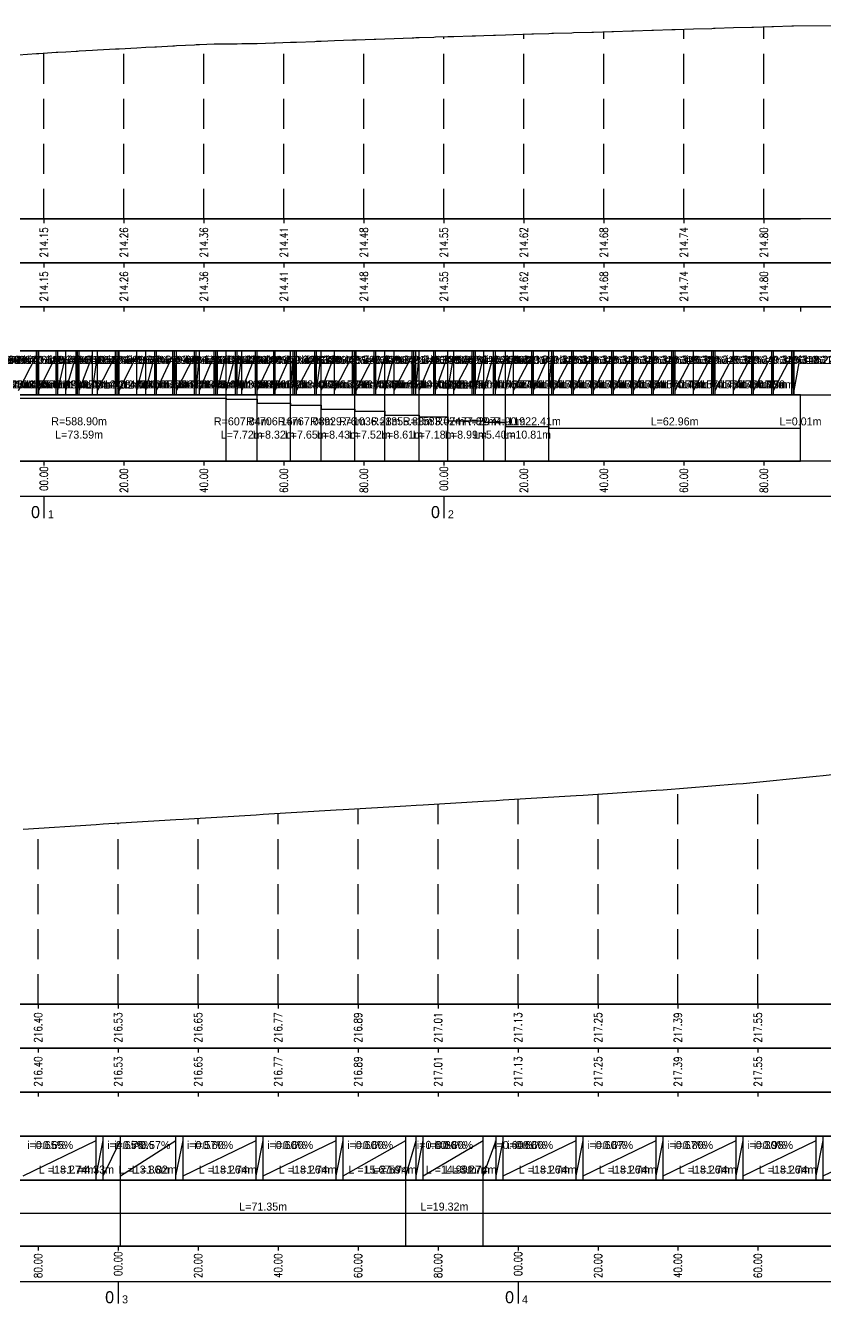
# Model space of a CAD drawing. Header units: metres. Extents: x 7399493 to 7407015, y 5696902 to 5712236.
# Drawn here: x 7405961.8 to 7406161.8, y 5700336.9 to 5700656.3 of the extents above; entities that cross this region are included whole.
import ezdxf

# ---------------------------------------------------------------- set-up
doc = ezdxf.new("R2010")
doc.units = ezdxf.units.M
doc.linetypes.add('DASHED', pattern=[0.75, 0.5, -0.25])
for name, color, linetype in [('pomoc', 140, 'Continuous'), ('PR_0', 7, 'Continuous'), ('PR_istniejacy_teren', 7, 'Continuous')]:
    doc.layers.add(name, color=color, linetype=linetype)
doc.styles.add('simplex 0.80', font='simplex.shx', dxfattribs={"width": 0.8})

# ---------------------------------------------------------------- blocks, each defined once
blk = doc.blocks.new('*U207')
at = {"layer": 'pomoc', "color": 1, "linetype": 'Continuous', "lineweight": -3, "char_height": 2, "attachment_point": 6, "rotation": 90, "style": 'simplex 0.80'}
for s, insert in [('214.15', (7404419.22, 5701531.1)), ('214.26', (7404439.22, 5701531.1)), ('214.36', (7404459.22, 5701531.1)), ('214.41', (7404479.22, 5701531.1)), ('214.48', (7404499.22, 5701531.1)), ('214.55', (7404519.22, 5701531.1)), ('214.62', (7404539.22, 5701531.1)), ('214.68', (7404559.22, 5701531.1)), ('214.74', (7404579.22, 5701531.1)), ('214.80', (7404599.22, 5701531.1))]:
    blk.add_mtext(s, dxfattribs=dict(at, insert=insert))
blk = doc.blocks.new('*U206')
at = {"layer": 'pomoc', "color": 1, "linetype": 'Continuous', "lineweight": -3, "char_height": 2, "attachment_point": 6, "rotation": 90, "style": 'simplex 0.80'}
for s, insert in [('214.15', (7404419.22, 5701520.1)), ('214.26', (7404439.22, 5701520.1)), ('214.36', (7404459.22, 5701520.1)), ('214.41', (7404479.22, 5701520.1)), ('214.48', (7404499.22, 5701520.1)), ('214.55', (7404519.22, 5701520.1)), ('214.62', (7404539.22, 5701520.1)), ('214.68', (7404559.22, 5701520.1)), ('214.74', (7404579.22, 5701520.1)), ('214.80', (7404599.22, 5701520.1))]:
    blk.add_mtext(s, dxfattribs=dict(at, insert=insert))
blk = doc.blocks.new('*U203')
at = {"layer": 'PR_0', "color": 1, "linetype": 'Continuous', "lineweight": -3, "char_height": 2}
for s, insert, attachment_point in [('i=0.69%', (7404405.71, 5701496.94), 7), ('i=0.70%', (7404405.73, 5701496.94), 7), ('i=0.70%', (7404405.96, 5701496.94), 7), ('i=0.69%', (7404405.97, 5701496.94), 7), ('i=0.73%', (7404405.97, 5701496.94), 7), ('i=0.73%', (7404406.38, 5701496.94), 7), ('i=0.64%', (7404407.34, 5701496.94), 7), ('i=0.70%', (7404410.65, 5701496.94), 7), ('i=0.61%', (7404414.03, 5701496.94), 7), ('i=0.61%', (7404415.16, 5701496.94), 7), ('i=0.68%', (7404415.58, 5701496.94), 7), ('i=0.68%', (7404420.09, 5701496.94), 7), ('i=0.75%', (7404420.52, 5701496.94), 7), ('i=0.66%', (7404420.72, 5701496.94), 7), ('i=0.65%', (7404425.04, 5701496.94), 7), ('i=0.61%', (7404425.46, 5701496.94), 7), ('i=0.51%', (7404427.41, 5701496.94), 7), ('i=0.51%', (7404429.98, 5701496.94), 7), ('i=0.58%', (7404430.39, 5701496.94), 7), ('i=0.58%', (7404430.81, 5701496.94), 7), ('i=0.49%', (7404434.1, 5701496.94), 7), ('i=0.56%', (7404435.33, 5701496.94), 7), ('i=0.55%', (7404439.84, 5701496.94), 7), ('i=0.62%', (7404440.26, 5701496.94), 7), ('i=0.62%', (7404440.7, 5701496.94), 7), ('i=0.53%', (7404440.79, 5701496.94), 7), ('i=0.58%', (7404445.2, 5701496.94), 7), ('i=0.49%', (7404447.48, 5701496.94), 7), ('i=0.49%', (7404449.72, 5701496.94), 7), ('i=0.56%', (7404450.14, 5701496.94), 7), ('i=0.47%', (7404454.17, 5701496.94), 7), ('i=0.47%', (7404454.64, 5701496.94), 7), ('i=0.53%', (7404455.07, 5701496.94), 7), ('i=0.53%', (7404459.59, 5701496.94), 7), ('i=0.42%', (7404460.01, 5701496.94), 7), ('i=0.33%', (7404460.86, 5701496.94), 7), ('i=0.32%', (7404464.53, 5701496.94), 7), ('i=0.13%', (7404464.95, 5701496.94), 7), ('i=0.13%', (7404465.36, 5701496.94), 7), ('i=0.06%', (7404467.55, 5701496.94), 7), ('i=0.09%', (7404469.88, 5701496.94), 7), ('i=0.09%', (7404470.31, 5701496.94), 7), ('i=0.04%', (7404471.41, 5701496.94), 7), ('i=0.40%', (7404474.82, 5701496.94), 7), ('i=0.40%', (7404475.26, 5701496.94), 7), ('i=0.35%', (7404475.27, 5701496.94), 7), ('i=0.30%', (7404479.43, 5701496.94), 7), ('i=0.43%', (7404479.77, 5701496.94), 7), ('i=0.37%', (7404483.59, 5701496.94), 7), ('i=0.37%', (7404484.29, 5701496.94), 7), ('i=0.38%', (7404484.71, 5701496.94), 7), ('i=0.38%', (7404485.14, 5701496.94), 7), ('i=0.43%', (7404489.67, 5701496.94), 7), ('i=0.43%', (7404490.09, 5701496.94), 7), ('i=0.35%', (7404491.24, 5701496.94), 7), ('i=0.39%', (7404494.62, 5701496.94), 7), ('i=0.39%', (7404499.15, 5701496.94), 7), ('i=0.43%', (7404499.58, 5701496.94), 7), ('i=0.37%', (7404499.68, 5701496.94), 7), ('i=0.37%', (7404500.01, 5701496.94), 7), ('i=0.37%', (7404504.55, 5701496.94), 7), ('i=0.37%', (7404504.97, 5701496.94), 7), ('i=0.31%', (7404507.19, 5701496.94), 7), ('i=0.34%', (7404509.51, 5701496.94), 7), ('i=0.34%', (7404514.06, 5701496.94), 7), ('i=0.37%', (7404514.48, 5701496.94), 7), ('i=0.37%', (7404514.91, 5701496.94), 7), ('i=0.33%', (7404515.8, 5701496.94), 7), ('i=0.35%', (7404519.46, 5701496.94), 7), ('i=0.35%', (7404519.89, 5701496.94), 7), ('i=0.31%', (7404522.98, 5701496.94), 7), ('i=0.31%', (7404524.44, 5701496.94), 7), ('i=0.31%', (7404529, 5701496.94), 7), ('i=0.33%', (7404529.42, 5701496.94), 7), ('i=0.33%', (7404529.85, 5701496.94), 7), ('i=0.30%', (7404531.97, 5701496.94), 7), ('i=0.32%', (7404534.41, 5701496.94), 7), ('i=0.32%', (7404534.84, 5701496.94), 7), ('i=0.31%', (7404537.36, 5701496.94), 7), ('i=0.31%', (7404539.4, 5701496.94), 7), ('i=0.31%', (7404543.96, 5701496.94), 7), ('i=0.31%', (7404544.4, 5701496.94), 7), ('i=0.31%', (7404548.17, 5701496.94), 7), ('i=0.31%', (7404548.96, 5701496.94), 7), ('i=0.31%', (7404549.39, 5701496.94), 7), ('i=0.31%', (7404553.96, 5701496.94), 7), ('i=0.31%', (7404554.39, 5701496.94), 7), ('i=0.31%', (7404558.96, 5701496.94), 7), ('i=0.31%', (7404559.39, 5701496.94), 7), ('i=0.31%', (7404563.96, 5701496.94), 7), ('i=0.31%', (7404564.39, 5701496.94), 7), ('i=0.31%', (7404568.96, 5701496.94), 7), ('i=0.31%', (7404569.39, 5701496.94), 7), ('i=0.31%', (7404573.96, 5701496.94), 7), ('i=0.31%', (7404574.39, 5701496.94), 7), ('i=0.31%', (7404578.96, 5701496.94), 7), ('i=0.31%', (7404579.39, 5701496.94), 7), ('i=0.31%', (7404579.83, 5701496.94), 7), ('i=0.31%', (7404584.39, 5701496.94), 7), ('i=0.31%', (7404588.96, 5701496.94), 7), ('i=0.31%', (7404589.39, 5701496.94), 7), ('i=0.31%', (7404589.83, 5701496.94), 7), ('i=0.31%', (7404594.39, 5701496.94), 7), ('i=0.31%', (7404598.96, 5701496.94), 7), ('i=0.31%', (7404599.39, 5701496.94), 7), ('i=0.31%', (7404603.96, 5701496.94), 7), ('i=0.31%', (7404604.39, 5701496.94), 7), ('i=0.31%', (7404608.96, 5701496.94), 7), ('i=8.22%', (7404609.39, 5701496.94), 7), ('i=8.22%', (7404609.55, 5701496.94), 7), ('L =4.51m', (7404415.72, 5701490.81), 9), ('L =0.43m', (7404416.14, 5701490.81), 9), ('L =0.20m', (7404416.34, 5701490.81), 9), ('L =4.32m', (7404420.66, 5701490.81), 9), ('L =0.42m', (7404421.08, 5701490.81), 9), ('L =1.95m', (7404423.03, 5701490.81), 9), ('L =2.57m', (7404425.6, 5701490.81), 9), ('L =0.41m', (7404426.02, 5701490.81), 9), ('L =0.41m', (7404426.43, 5701490.81), 9), ('L =3.29m', (7404429.72, 5701490.81), 9), ('L =1.23m', (7404430.95, 5701490.81), 9), ('L =4.51m', (7404435.46, 5701490.81), 9), ('L =0.42m', (7404435.89, 5701490.81), 9), ('L =0.43m', (7404436.32, 5701490.81), 9), ('L =0.09m', (7404436.41, 5701490.81), 9), ('L =4.41m', (7404440.83, 5701490.81), 9), ('L =2.28m', (7404443.1, 5701490.81), 9), ('L =2.24m', (7404445.35, 5701490.81), 9), ('L =0.42m', (7404445.76, 5701490.81), 9), ('L =4.03m', (7404449.79, 5701490.81), 9), ('L =0.47m', (7404450.27, 5701490.81), 9), ('L =0.43m', (7404450.7, 5701490.81), 9), ('L =4.51m', (7404455.21, 5701490.81), 9), ('L =0.42m', (7404455.63, 5701490.81), 9), ('L =0.85m', (7404456.49, 5701490.81), 9), ('L =3.67m', (7404460.16, 5701490.81), 9), ('L =0.41m', (7404460.57, 5701490.81), 9), ('L =0.42m', (7404460.99, 5701490.81), 9), ('L =2.19m', (7404463.18, 5701490.81), 9), ('L =2.33m', (7404465.51, 5701490.81), 9), ('L =0.43m', (7404465.94, 5701490.81), 9), ('L =1.10m', (7404467.03, 5701490.81), 9), ('L =3.41m', (7404470.45, 5701490.81), 9), ('L =0.43m', (7404470.88, 5701490.81), 9), ('L =0.01m', (7404470.89, 5701490.81), 9), ('L =4.16m', (7404475.05, 5701490.81), 9), ('L =0.34m', (7404475.39, 5701490.81), 9), ('L =3.83m', (7404479.22, 5701490.81), 9), ('L =0.69m', (7404479.91, 5701490.81), 9), ('L =0.43m', (7404480.34, 5701490.81), 9), ('L =0.42m', (7404480.76, 5701490.81), 9), ('L =4.53m', (7404485.29, 5701490.81), 9), ('L =0.42m', (7404485.72, 5701490.81), 9), ('L =1.15m', (7404486.87, 5701490.81), 9), ('L =3.38m', (7404490.25, 5701490.81), 9), ('L =4.53m', (7404494.78, 5701490.81), 9), ('L =0.43m', (7404495.21, 5701490.81), 9), ('L =0.09m', (7404495.3, 5701490.81), 9), ('L =0.34m', (7404495.64, 5701490.81), 9), ('L =4.53m', (7404500.17, 5701490.81), 9), ('L =0.42m', (7404500.59, 5701490.81), 9), ('L =2.23m', (7404502.82, 5701490.81), 9), ('L =2.32m', (7404505.14, 5701490.81), 9), ('L =4.55m', (7404509.68, 5701490.81), 9), ('L =0.42m', (7404510.11, 5701490.81), 9), ('L =0.43m', (7404510.54, 5701490.81), 9), ('L =0.89m', (7404511.43, 5701490.81), 9), ('L =3.66m', (7404515.08, 5701490.81), 9), ('L =0.43m', (7404515.51, 5701490.81), 9), ('L =3.09m', (7404518.6, 5701490.81), 9), ('L =1.46m', (7404520.06, 5701490.81), 9), ('L =4.56m', (7404524.62, 5701490.81), 9), ('L =0.43m', (7404525.05, 5701490.81), 9), ('L =0.43m', (7404525.48, 5701490.81), 9), ('L =2.12m', (7404527.59, 5701490.81), 9), ('L =2.44m', (7404530.03, 5701490.81), 9), ('L =0.43m', (7404530.47, 5701490.81), 9), ('L =2.52m', (7404532.99, 5701490.81), 9), ('L =2.04m', (7404535.03, 5701490.81), 9), ('L =4.56m', (7404539.59, 5701490.81), 9), ('L =0.43m', (7404540.02, 5701490.81), 9), ('L =3.78m', (7404543.8, 5701490.81), 9), ('L =0.79m', (7404544.59, 5701490.81), 9), ('L =0.43m', (7404545.02, 5701490.81), 9), ('L =4.57m', (7404549.59, 5701490.81), 9), ('L =0.43m', (7404550.02, 5701490.81), 9), ('L =4.57m', (7404554.59, 5701490.81), 9), ('L =0.43m', (7404555.02, 5701490.81), 9), ('L =4.57m', (7404559.59, 5701490.81), 9), ('L =0.43m', (7404560.02, 5701490.81), 9), ('L =4.57m', (7404564.59, 5701490.81), 9), ('L =0.43m', (7404565.02, 5701490.81), 9), ('L =4.57m', (7404569.59, 5701490.81), 9), ('L =0.43m', (7404570.02, 5701490.81), 9), ('L =4.57m', (7404574.59, 5701490.81), 9), ('L =0.43m', (7404575.02, 5701490.81), 9), ('L =0.43m', (7404575.45, 5701490.81), 9), ('L =4.57m', (7404580.02, 5701490.81), 9), ('L =4.57m', (7404584.59, 5701490.81), 9), ('L =0.43m', (7404585.02, 5701490.81), 9), ('L =0.43m', (7404585.45, 5701490.81), 9), ('L =4.57m', (7404590.02, 5701490.81), 9), ('L =4.57m', (7404594.59, 5701490.81), 9), ('L =0.43m', (7404595.02, 5701490.81), 9), ('L =4.57m', (7404599.59, 5701490.81), 9), ('L =0.43m', (7404600.02, 5701490.81), 9), ('L =4.57m', (7404604.59, 5701490.81), 9), ('L =0.43m', (7404605.02, 5701490.81), 9), ('L =0.15m', (7404605.17, 5701490.81), 9), ('L =1.59m', (7404606.76, 5701490.81), 9)]:
    blk.add_mtext(s, dxfattribs=dict(at, insert=insert, attachment_point=attachment_point))
blk = doc.blocks.new('*U202')
at = {"layer": 'pomoc', "color": 1, "linetype": 'Continuous', "lineweight": -3, "char_height": 2}
for s, insert, attachment_point in [('R=588.90m^JL=73.59m', (7404428, 5701480.94), 5), ('R=607.84m^JL=7.72m', (7404468.66, 5701480.94), 5), ('R=706.16m^JL=8.32m', (7404476.68, 5701480.94), 5), ('R=767.08m^JL=7.65m', (7404484.67, 5701480.94), 5), ('R=929.76m^JL=8.43m', (7404492.71, 5701480.94), 5), ('R=1036.28m^JL=7.52m', (7404500.68, 5701480.94), 5), ('R=1355.83m^JL=8.61m', (7404508.75, 5701480.94), 5), ('R=1583.07m^JL=7.18m', (7404516.64, 5701480.94), 5), ('R=2477.82m^JL=8.99m', (7404524.72, 5701480.94), 5), ('R=2974.90m^JL=5.40m', (7404531.91, 5701480.94), 5), ('R=11922.41m^JL=10.81m', (7404540.02, 5701480.94), 5), ('L=62.96m', (7404576.9, 5701481.56), 8), ('L=0.01m', (7404608.39, 5701481.56), 8)]:
    blk.add_mtext(s, dxfattribs=dict(at, insert=insert, attachment_point=attachment_point))
blk = doc.blocks.new('*U200')
at = {"layer": 'pomoc', "color": 1, "linetype": 'Continuous', "lineweight": -3}
for s, insert, char_height, attachment_point in [('0', (7404418.22, 5701458.39), 3, 9), ('1', (7404420.22, 5701458.38), 2, 7), ('0', (7404518.22, 5701458.39), 3, 9), ('2', (7404520.22, 5701458.38), 2, 7)]:
    blk.add_mtext(s, dxfattribs=dict(at, insert=insert, char_height=char_height, attachment_point=attachment_point))
blk = doc.blocks.new('*U225')
at = {"layer": 'pomoc', "color": 7, "linetype": 'DASHED', "lineweight": -3, "ltscale": 15}
for p, q in [((460, 0), (460, 55.54)), ((400, 0), (400, 51.26)), ((420, 0), (420, 52.48)), ((440, 0), (440, 53.86)), ((360, 0), (360, 48.86)), ((380, 0), (380, 50.06)), ((300, 0), (300, 45.3)), ((320, 0), (320, 46.47)), ((340, 0), (340, 47.67)), ((280, 0), (280, 43.96))]:
    blk.add_line(p, q, dxfattribs=at)
at = {"layer": 'pomoc', "color": 7, "linetype": 'Continuous', "lineweight": -3}
for p, q in [((0, 0), (844.51, 0)), ((280, -11), (280, -12.1)), ((300, -11), (300, -12.1)), ((320, -11), (320, -12.1)), ((340, -11), (340, -12.1)), ((360, -11), (360, -12.1)), ((380, -11), (380, -12.1)), ((400, -11), (400, -12.1)), ((420, -11), (420, -12.1)), ((440, -11), (440, -12.1)), ((460, -11), (460, -12.1)), ((280, -22), (280, -23.1)), ((300, -22), (300, -23.1)), ((320, -22), (320, -23.1)), ((340, -22), (340, -23.1)), ((360, -22), (360, -23.1)), ((380, -22), (380, -23.1)), ((400, -22), (400, -23.1)), ((420, -22), (420, -23.1)), ((440, -22), (440, -23.1)), ((460, -22), (460, -23.1)), ((280, -60.5), (280, -61.6)), ((300, -60.5), (300, -61.6)), ((320, -60.5), (320, -61.6)), ((340, -60.5), (340, -61.6)), ((360, -60.5), (360, -61.6)), ((380, -60.5), (380, -61.6)), ((400, -60.5), (400, -61.6)), ((420, -60.5), (420, -61.6)), ((440, -60.5), (440, -61.6)), ((460, -60.5), (460, -61.6)), ((300, -69.3), (300, -74.8)), ((400, -69.3), (400, -74.8))]:
    blk.add_line(p, q, dxfattribs=at)
at = {"layer": 'pomoc', "color": 1, "linetype": 'Continuous', "lineweight": -3}
for p, q in [((280, 0), (280, -1.1)), ((300, 0), (300, -1.1)), ((320, 0), (320, -1.1)), ((340, 0), (340, -1.1)), ((360, 0), (360, -1.1)), ((380, 0), (380, -1.1)), ((400, 0), (400, -1.1)), ((420, 0), (420, -1.1)), ((440, 0), (440, -1.1)), ((460, 0), (460, -1.1)), ((280, -22), (280, -23.1)), ((300, -22), (300, -23.1)), ((320, -22), (320, -23.1)), ((340, -22), (340, -23.1)), ((360, -22), (360, -23.1)), ((380, -22), (380, -23.1)), ((400, -22), (400, -23.1)), ((420, -22), (420, -23.1)), ((440, -22), (440, -23.1)), ((460, -22), (460, -23.1)), ((276.27, -42.9), (294.53, -34.1)), ((294.53, -44), (294.53, -33)), ((294.53, -42.9), (296.27, -34.1)), ((296.27, -44), (296.27, -33)), ((296.27, -42.9), (300.6, -34.1)), ((300.6, -44), (300.6, -33)), ((300.6, -42.9), (314.46, -34.1)), ((314.46, -44), (314.46, -33)), ((314.46, -42.9), (316.27, -34.1)), ((316.27, -44), (316.27, -33)), ((316.27, -42.9), (334.54, -34.1)), ((334.54, -44), (334.54, -33)), ((334.54, -42.9), (336.27, -34.1)), ((336.27, -44), (336.27, -33)), ((336.27, -42.9), (354.54, -34.1)), ((354.54, -44), (354.54, -33)), ((354.54, -42.9), (356.27, -34.1)), ((356.27, -44), (356.27, -33)), ((356.27, -42.9), (371.95, -34.1)), ((371.95, -44), (371.95, -33)), ((371.95, -42.9), (374.54, -34.1)), ((374.54, -44), (374.54, -33)), ((374.54, -42.9), (376.27, -34.1)), ((376.27, -44), (376.27, -33)), ((376.27, -42.9), (391.27, -34.1)), ((391.27, -44), (391.27, -33)), ((391.27, -42.9), (394.54, -34.1)), ((394.54, -44), (394.54, -33)), ((394.54, -42.9), (396.27, -34.1)), ((396.27, -44), (396.27, -33)), ((396.27, -42.9), (414.54, -34.1)), ((414.54, -44), (414.54, -33)), ((414.54, -42.9), (416.27, -34.1)), ((416.27, -44), (416.27, -33)), ((416.27, -42.9), (434.54, -34.1)), ((434.54, -44), (434.54, -33)), ((434.54, -42.9), (436.27, -34.1)), ((436.27, -44), (436.27, -33)), ((436.27, -42.9), (454.54, -34.1)), ((454.54, -44), (454.54, -33)), ((454.54, -42.9), (456.27, -34.1)), ((456.27, -44), (456.27, -33)), ((456.27, -42.9), (474.54, -34.1)), ((474.54, -44), (474.54, -33)), ((474.54, -42.9), (476.27, -34.1)), ((476.27, -44), (476.27, -33)), ((476.27, -42.9), (494.54, -34.1)), ((300.6, -60.5), (300.6, -44)), ((371.95, -60.5), (371.95, -44)), ((391.27, -60.5), (391.27, -44)), ((233.84, -52.25), (300.6, -52.25)), ((300.6, -52.25), (371.95, -52.25)), ((371.95, -52.25), (391.27, -52.25)), ((391.27, -52.25), (780.41, -52.25))]:
    blk.add_line(p, q, dxfattribs=at)
at = {"layer": 'pomoc', "color": 7, "linetype": 'Continuous', "lineweight": -3}
for points in [[(0, -11), (844.51, -11), (844.51, 0), (0, 0)], [(0, -22), (844.51, -22), (844.51, -11), (0, -11)], [(0, -33), (844.51, -33), (844.51, -22), (0, -22)], [(0, -33), (844.51, -33), (844.51, -22), (0, -22)], [(0, -44), (844.51, -44), (844.51, -33), (0, -33)], [(0, -60.5), (844.51, -60.5), (844.51, -44), (0, -44)], [(0, -69.3), (844.51, -69.3), (844.51, -60.5), (0, -60.5)]]:
    blk.add_3dface(points, dxfattribs=at)
blk = doc.blocks.new('*U223')
at = {"layer": 'pomoc', "color": 1, "linetype": 'Continuous', "lineweight": -3, "char_height": 2, "attachment_point": 6, "rotation": 90, "style": 'simplex 0.80'}
for s, insert in [('216.40', (7404072.32, 5700412.7)), ('216.53', (7404092.32, 5700412.7)), ('216.65', (7404112.32, 5700412.7)), ('216.77', (7404132.32, 5700412.7)), ('216.89', (7404152.32, 5700412.7)), ('217.01', (7404172.32, 5700412.7)), ('217.13', (7404192.32, 5700412.7)), ('217.25', (7404212.32, 5700412.7)), ('217.39', (7404232.32, 5700412.7)), ('217.55', (7404252.32, 5700412.7))]:
    blk.add_mtext(s, dxfattribs=dict(at, insert=insert))
blk = doc.blocks.new('*U222')
at = {"layer": 'pomoc', "color": 1, "linetype": 'Continuous', "lineweight": -3, "char_height": 2, "attachment_point": 6, "rotation": 90, "style": 'simplex 0.80'}
for s, insert in [('216.40', (7404072.32, 5700401.7)), ('216.53', (7404092.32, 5700401.7)), ('216.65', (7404112.32, 5700401.7)), ('216.77', (7404132.32, 5700401.7)), ('216.89', (7404152.32, 5700401.7)), ('217.01', (7404172.32, 5700401.7)), ('217.13', (7404192.32, 5700401.7)), ('217.25', (7404212.32, 5700401.7)), ('217.39', (7404232.32, 5700401.7)), ('217.55', (7404252.32, 5700401.7))]:
    blk.add_mtext(s, dxfattribs=dict(at, insert=insert))
blk = doc.blocks.new('*U221')
at = {"layer": 'PR_0', "color": 1, "linetype": 'Continuous', "lineweight": -3, "char_height": 2}
for s, insert, attachment_point in [('i=0.65%', (7404069.6, 5700378.54), 7), ('i=0.65%', (7404071.34, 5700378.54), 7), ('i=0.65%', (7404089.61, 5700378.54), 7), ('i=0.75%', (7404091.35, 5700378.54), 7), ('i=0.57%', (7404095.68, 5700378.54), 7), ('i=0.57%', (7404109.53, 5700378.54), 7), ('i=0.60%', (7404111.35, 5700378.54), 7), ('i=0.60%', (7404129.61, 5700378.54), 7), ('i=0.60%', (7404131.35, 5700378.54), 7), ('i=0.60%', (7404149.61, 5700378.54), 7), ('i=0.60%', (7404151.35, 5700378.54), 7), ('i=0.60%', (7404167.02, 5700378.54), 7), ('i=0.60%', (7404169.61, 5700378.54), 7), ('i=0.60%', (7404171.35, 5700378.54), 7), ('i=0.60%', (7404186.34, 5700378.54), 7), ('i=0.60%', (7404189.61, 5700378.54), 7), ('i=0.60%', (7404191.35, 5700378.54), 7), ('i=0.60%', (7404209.61, 5700378.54), 7), ('i=0.67%', (7404211.35, 5700378.54), 7), ('i=0.67%', (7404229.61, 5700378.54), 7), ('i=0.80%', (7404231.35, 5700378.54), 7), ('i=0.80%', (7404249.61, 5700378.54), 7), ('i=0.98%', (7404251.35, 5700378.54), 7), ('L =18.27m', (7404085.23, 5700372.41), 9), ('L =1.74m', (7404086.97, 5700372.41), 9), ('L =4.33m', (7404091.3, 5700372.41), 9), ('L =13.86m', (7404105.16, 5700372.41), 9), ('L =1.82m', (7404106.97, 5700372.41), 9), ('L =18.26m', (7404125.23, 5700372.41), 9), ('L =1.74m', (7404126.97, 5700372.41), 9), ('L =18.26m', (7404145.23, 5700372.41), 9), ('L =1.74m', (7404146.97, 5700372.41), 9), ('L =15.67m', (7404162.65, 5700372.41), 9), ('L =2.59m', (7404165.23, 5700372.41), 9), ('L =1.74m', (7404166.97, 5700372.41), 9), ('L =14.99m', (7404181.97, 5700372.41), 9), ('L =3.27m', (7404185.23, 5700372.41), 9), ('L =1.74m', (7404186.97, 5700372.41), 9), ('L =18.26m', (7404205.23, 5700372.41), 9), ('L =1.74m', (7404206.97, 5700372.41), 9), ('L =18.26m', (7404225.23, 5700372.41), 9), ('L =1.74m', (7404226.97, 5700372.41), 9), ('L =18.26m', (7404245.23, 5700372.41), 9), ('L =1.74m', (7404246.97, 5700372.41), 9), ('L =18.26m', (7404265.23, 5700372.41), 9), ('L =1.74m', (7404266.97, 5700372.41), 9)]:
    blk.add_mtext(s, dxfattribs=dict(at, insert=insert, attachment_point=attachment_point))
blk = doc.blocks.new('*U220')
at = {"layer": 'pomoc', "color": 1, "linetype": 'Continuous', "lineweight": -3, "char_height": 2, "attachment_point": 8}
for s, insert in [('L=71.35m', (7404128.6, 5700363.16)), ('L=19.32m', (7404173.93, 5700363.16))]:
    blk.add_mtext(s, dxfattribs=dict(at, insert=insert))
blk = doc.blocks.new('*U219')
at = {"layer": 'pomoc', "color": 1, "linetype": 'Continuous', "lineweight": -3, "char_height": 2, "attachment_point": 5, "rotation": 90, "style": 'simplex 0.80'}
for s, insert in [('80.00', (7404072.32, 5700349.39)), ('00.00', (7404092.32, 5700349.89)), ('20.00', (7404112.32, 5700349.39)), ('40.00', (7404132.32, 5700349.39)), ('60.00', (7404152.32, 5700349.39)), ('80.00', (7404172.32, 5700349.39)), ('00.00', (7404192.32, 5700349.89)), ('20.00', (7404212.32, 5700349.39)), ('40.00', (7404232.32, 5700349.39)), ('60.00', (7404252.32, 5700349.39))]:
    blk.add_mtext(s, dxfattribs=dict(at, insert=insert))
blk = doc.blocks.new('*U218')
at = {"layer": 'pomoc', "color": 1, "linetype": 'Continuous', "lineweight": -3}
for s, insert, char_height, attachment_point in [('0', (7404091.32, 5700339.99), 3, 9), ('3', (7404093.32, 5700339.98), 2, 7), ('0', (7404191.32, 5700339.99), 3, 9), ('4', (7404193.32, 5700339.98), 2, 7)]:
    blk.add_mtext(s, dxfattribs=dict(at, insert=insert, char_height=char_height, attachment_point=attachment_point))

msp = doc.modelspace()

# ---------------------------------------------------------------- linework, layer by layer
at = {"layer": 'pomoc', "color": 7, "linetype": 'DASHED', "lineweight": -3, "ltscale": 15}
for p, q in [((7406106.36, 5700607.95), (7406106.36, 5700654.74)), ((7406126.36, 5700607.95), (7406126.36, 5700655.37)), ((7406146.36, 5700607.95), (7406146.36, 5700655.99)), ((7406006.36, 5700607.95), (7406006.36, 5700651.59)), ((7406026.36, 5700607.95), (7406026.36, 5700652.03)), ((7406046.36, 5700607.95), (7406046.36, 5700652.8)), ((7406066.36, 5700607.95), (7406066.36, 5700653.49)), ((7406086.36, 5700607.95), (7406086.36, 5700654.12)), ((7405966.36, 5700607.95), (7405966.36, 5700649.4)), ((7405986.36, 5700607.95), (7405986.36, 5700650.55))]:
    msp.add_line(p, q, dxfattribs=at)
at = {"layer": 'pomoc', "color": 7, "linetype": 'Continuous', "lineweight": -3}
for p, q in [((7405866.36, 5700607.95), (7406155.53, 5700607.95)), ((7406152.53, 5700607.95), (7406155.53, 5700607.95)), ((7405966.36, 5700596.95), (7405966.36, 5700595.85)), ((7405986.36, 5700596.95), (7405986.36, 5700595.85)), ((7406006.36, 5700596.95), (7406006.36, 5700595.85)), ((7406026.36, 5700596.95), (7406026.36, 5700595.85)), ((7406046.36, 5700596.95), (7406046.36, 5700595.85)), ((7406066.36, 5700596.95), (7406066.36, 5700595.85)), ((7406086.36, 5700596.95), (7406086.36, 5700595.85)), ((7406106.36, 5700596.95), (7406106.36, 5700595.85)), ((7406126.36, 5700596.95), (7406126.36, 5700595.85)), ((7406146.36, 5700596.95), (7406146.36, 5700595.85)), ((7405966.36, 5700585.95), (7405966.36, 5700584.85)), ((7405986.36, 5700585.95), (7405986.36, 5700584.85)), ((7406006.36, 5700585.95), (7406006.36, 5700584.85)), ((7406026.36, 5700585.95), (7406026.36, 5700584.85)), ((7406046.36, 5700585.95), (7406046.36, 5700584.85)), ((7406066.36, 5700585.95), (7406066.36, 5700584.85)), ((7406086.36, 5700585.95), (7406086.36, 5700584.85)), ((7406106.36, 5700585.95), (7406106.36, 5700584.85)), ((7406126.36, 5700585.95), (7406126.36, 5700584.85)), ((7406146.36, 5700585.95), (7406146.36, 5700584.85)), ((7406155.53, 5700585.95), (7406155.53, 5700584.85)), ((7405966.36, 5700547.45), (7405966.36, 5700546.35)), ((7405986.36, 5700547.45), (7405986.36, 5700546.35)), ((7406006.36, 5700547.45), (7406006.36, 5700546.35)), ((7406026.36, 5700547.45), (7406026.36, 5700546.35)), ((7406046.36, 5700547.45), (7406046.36, 5700546.35)), ((7406066.36, 5700547.45), (7406066.36, 5700546.35)), ((7406086.36, 5700547.45), (7406086.36, 5700546.35)), ((7406106.36, 5700547.45), (7406106.36, 5700546.35)), ((7406126.36, 5700547.45), (7406126.36, 5700546.35)), ((7406146.36, 5700547.45), (7406146.36, 5700546.35)), ((7405966.36, 5700538.65), (7405966.36, 5700533.15)), ((7406066.36, 5700538.65), (7406066.36, 5700533.15))]:
    msp.add_line(p, q, dxfattribs=at)
at = {"layer": 'pomoc', "color": 1, "linetype": 'Continuous', "lineweight": -3}
for p, q in [((7405966.36, 5700607.95), (7405966.36, 5700606.85)), ((7405986.36, 5700607.95), (7405986.36, 5700606.85)), ((7406006.36, 5700607.95), (7406006.36, 5700606.85)), ((7406026.36, 5700607.95), (7406026.36, 5700606.85)), ((7406046.36, 5700607.95), (7406046.36, 5700606.85)), ((7406066.36, 5700607.95), (7406066.36, 5700606.85)), ((7406086.36, 5700607.95), (7406086.36, 5700606.85)), ((7406106.36, 5700607.95), (7406106.36, 5700606.85)), ((7406126.36, 5700607.95), (7406126.36, 5700606.85)), ((7406146.36, 5700607.95), (7406146.36, 5700606.85)), ((7405966.36, 5700585.95), (7405966.36, 5700584.85)), ((7405986.36, 5700585.95), (7405986.36, 5700584.85)), ((7406006.36, 5700585.95), (7406006.36, 5700584.85)), ((7406026.36, 5700585.95), (7406026.36, 5700584.85)), ((7406046.36, 5700585.95), (7406046.36, 5700584.85)), ((7406066.36, 5700585.95), (7406066.36, 5700584.85)), ((7406086.36, 5700585.95), (7406086.36, 5700584.85)), ((7406106.36, 5700585.95), (7406106.36, 5700584.85)), ((7406126.36, 5700585.95), (7406126.36, 5700584.85)), ((7406146.36, 5700585.95), (7406146.36, 5700584.85)), ((7406155.53, 5700585.95), (7406155.53, 5700584.85)), ((7405964.48, 5700563.95), (7405964.48, 5700574.95)), ((7405964.91, 5700563.95), (7405964.91, 5700574.95)), ((7405965.11, 5700563.95), (7405965.11, 5700574.95)), ((7405969.43, 5700563.95), (7405969.43, 5700574.95)), ((7405969.85, 5700563.95), (7405969.85, 5700574.95)), ((7405971.8, 5700563.95), (7405971.8, 5700574.95)), ((7405974.37, 5700563.95), (7405974.37, 5700574.95)), ((7405974.78, 5700563.95), (7405974.78, 5700574.95)), ((7405975.2, 5700563.95), (7405975.2, 5700574.95)), ((7405978.49, 5700563.95), (7405978.49, 5700574.95)), ((7405979.72, 5700563.95), (7405979.72, 5700574.95)), ((7405984.23, 5700563.95), (7405984.23, 5700574.95)), ((7405984.65, 5700563.95), (7405984.65, 5700574.95)), ((7405985.09, 5700563.95), (7405985.09, 5700574.95)), ((7405985.18, 5700563.95), (7405985.18, 5700574.95)), ((7405989.59, 5700563.95), (7405989.59, 5700574.95)), ((7405991.87, 5700563.95), (7405991.87, 5700574.95)), ((7405994.11, 5700563.95), (7405994.11, 5700574.95)), ((7405994.53, 5700563.95), (7405994.53, 5700574.95)), ((7405998.56, 5700563.95), (7405998.56, 5700574.95)), ((7405999.03, 5700563.95), (7405999.03, 5700574.95)), ((7405999.46, 5700563.95), (7405999.46, 5700574.95)), ((7406003.98, 5700563.95), (7406003.98, 5700574.95)), ((7406004.4, 5700563.95), (7406004.4, 5700574.95)), ((7406005.25, 5700563.95), (7406005.25, 5700574.95)), ((7406008.92, 5700563.95), (7406008.92, 5700574.95)), ((7406009.34, 5700563.95), (7406009.34, 5700574.95)), ((7406009.75, 5700563.95), (7406009.75, 5700574.95)), ((7406011.94, 5700563.95), (7406011.94, 5700574.95)), ((7406014.27, 5700563.95), (7406014.27, 5700574.95)), ((7406014.7, 5700563.95), (7406014.7, 5700574.95)), ((7406015.8, 5700563.95), (7406015.8, 5700574.95)), ((7406019.21, 5700563.95), (7406019.21, 5700574.95)), ((7406019.65, 5700563.95), (7406019.65, 5700574.95)), ((7406019.66, 5700563.95), (7406019.66, 5700574.95)), ((7406023.82, 5700563.95), (7406023.82, 5700574.95)), ((7406024.16, 5700563.95), (7406024.16, 5700574.95)), ((7406027.98, 5700563.95), (7406027.98, 5700574.95)), ((7406028.68, 5700563.95), (7406028.68, 5700574.95)), ((7406029.11, 5700563.95), (7406029.11, 5700574.95)), ((7406029.53, 5700563.95), (7406029.53, 5700574.95)), ((7406034.06, 5700563.95), (7406034.06, 5700574.95)), ((7406034.48, 5700563.95), (7406034.48, 5700574.95)), ((7406035.63, 5700563.95), (7406035.63, 5700574.95)), ((7406039.01, 5700563.95), (7406039.01, 5700574.95)), ((7406043.54, 5700563.95), (7406043.54, 5700574.95)), ((7406043.97, 5700563.95), (7406043.97, 5700574.95)), ((7406044.07, 5700563.95), (7406044.07, 5700574.95)), ((7406044.4, 5700563.95), (7406044.4, 5700574.95)), ((7406048.94, 5700563.95), (7406048.94, 5700574.95)), ((7406049.36, 5700563.95), (7406049.36, 5700574.95)), ((7406051.58, 5700563.95), (7406051.58, 5700574.95)), ((7406053.9, 5700563.95), (7406053.9, 5700574.95)), ((7406058.45, 5700563.95), (7406058.45, 5700574.95)), ((7406058.88, 5700563.95), (7406058.88, 5700574.95)), ((7406059.3, 5700563.95), (7406059.3, 5700574.95)), ((7406060.19, 5700563.95), (7406060.19, 5700574.95)), ((7406063.85, 5700563.95), (7406063.85, 5700574.95)), ((7406064.28, 5700563.95), (7406064.28, 5700574.95)), ((7406067.37, 5700563.95), (7406067.37, 5700574.95)), ((7406068.83, 5700563.95), (7406068.83, 5700574.95)), ((7406073.39, 5700563.95), (7406073.39, 5700574.95)), ((7406073.81, 5700563.95), (7406073.81, 5700574.95)), ((7406074.24, 5700563.95), (7406074.24, 5700574.95)), ((7406076.36, 5700563.95), (7406076.36, 5700574.95)), ((7406078.8, 5700563.95), (7406078.8, 5700574.95)), ((7406079.23, 5700563.95), (7406079.23, 5700574.95)), ((7406081.75, 5700563.95), (7406081.75, 5700574.95)), ((7406083.79, 5700563.95), (7406083.79, 5700574.95)), ((7406088.35, 5700563.95), (7406088.35, 5700574.95)), ((7406088.79, 5700563.95), (7406088.79, 5700574.95)), ((7406092.56, 5700563.95), (7406092.56, 5700574.95)), ((7406093.35, 5700563.95), (7406093.35, 5700574.95)), ((7406093.79, 5700563.95), (7406093.79, 5700574.95)), ((7406098.35, 5700563.95), (7406098.35, 5700574.95)), ((7406098.79, 5700563.95), (7406098.79, 5700574.95)), ((7406103.35, 5700563.95), (7406103.35, 5700574.95)), ((7406103.79, 5700563.95), (7406103.79, 5700574.95)), ((7406108.35, 5700563.95), (7406108.35, 5700574.95)), ((7406108.79, 5700563.95), (7406108.79, 5700574.95)), ((7406113.35, 5700563.95), (7406113.35, 5700574.95)), ((7406113.79, 5700563.95), (7406113.79, 5700574.95)), ((7406118.35, 5700563.95), (7406118.35, 5700574.95)), ((7406118.79, 5700563.95), (7406118.79, 5700574.95)), ((7406123.35, 5700563.95), (7406123.35, 5700574.95)), ((7406123.79, 5700563.95), (7406123.79, 5700574.95)), ((7406124.22, 5700563.95), (7406124.22, 5700574.95)), ((7406128.79, 5700563.95), (7406128.79, 5700574.95)), ((7406133.35, 5700563.95), (7406133.35, 5700574.95)), ((7406133.79, 5700563.95), (7406133.79, 5700574.95)), ((7406134.22, 5700563.95), (7406134.22, 5700574.95)), ((7406138.79, 5700563.95), (7406138.79, 5700574.95)), ((7406143.35, 5700563.95), (7406143.35, 5700574.95)), ((7406143.79, 5700563.95), (7406143.79, 5700574.95)), ((7406148.35, 5700563.95), (7406148.35, 5700574.95)), ((7406148.79, 5700563.95), (7406148.79, 5700574.95)), ((7406153.35, 5700563.95), (7406153.35, 5700574.95)), ((7406153.79, 5700563.95), (7406153.79, 5700574.95)), ((7406153.94, 5700563.95), (7406153.94, 5700574.95)), ((7405959.97, 5700565.05), (7405964.48, 5700573.85)), ((7405964.48, 5700565.05), (7405964.91, 5700573.85)), ((7405964.91, 5700565.05), (7405965.11, 5700573.85)), ((7405965.11, 5700565.05), (7405969.43, 5700573.85)), ((7405969.43, 5700565.05), (7405969.85, 5700573.85)), ((7405969.85, 5700565.05), (7405971.8, 5700573.85)), ((7405971.8, 5700565.05), (7405974.37, 5700573.85)), ((7405974.37, 5700565.05), (7405974.78, 5700573.85)), ((7405974.78, 5700565.05), (7405975.2, 5700573.85)), ((7405975.2, 5700565.05), (7405978.49, 5700573.85)), ((7405978.49, 5700565.05), (7405979.72, 5700573.85)), ((7405979.72, 5700565.05), (7405984.23, 5700573.85)), ((7405984.23, 5700565.05), (7405984.65, 5700573.85)), ((7405984.65, 5700565.05), (7405985.09, 5700573.85)), ((7405985.09, 5700565.05), (7405985.18, 5700573.85)), ((7405985.18, 5700565.05), (7405989.59, 5700573.85)), ((7405989.59, 5700565.05), (7405991.87, 5700573.85)), ((7405991.87, 5700565.05), (7405994.11, 5700573.85)), ((7405994.11, 5700565.05), (7405994.53, 5700573.85)), ((7405994.53, 5700565.05), (7405998.56, 5700573.85)), ((7405998.56, 5700565.05), (7405999.03, 5700573.85)), ((7405999.03, 5700565.05), (7405999.46, 5700573.85)), ((7405999.46, 5700565.05), (7406003.98, 5700573.85)), ((7406003.98, 5700565.05), (7406004.4, 5700573.85)), ((7406004.4, 5700565.05), (7406005.25, 5700573.85)), ((7406005.25, 5700565.05), (7406008.92, 5700573.85)), ((7406008.92, 5700565.05), (7406009.34, 5700573.85)), ((7406009.34, 5700565.05), (7406009.75, 5700573.85)), ((7406009.75, 5700565.05), (7406011.94, 5700573.85)), ((7406011.94, 5700565.05), (7406014.27, 5700573.85)), ((7406014.27, 5700565.05), (7406014.7, 5700573.85)), ((7406014.7, 5700565.05), (7406015.8, 5700573.85)), ((7406015.8, 5700565.05), (7406019.21, 5700573.85)), ((7406019.21, 5700565.05), (7406019.65, 5700573.85)), ((7406019.65, 5700565.05), (7406019.66, 5700573.85)), ((7406019.66, 5700565.05), (7406023.82, 5700573.85)), ((7406023.82, 5700565.05), (7406024.16, 5700573.85)), ((7406024.16, 5700565.05), (7406027.98, 5700573.85)), ((7406027.98, 5700565.05), (7406028.68, 5700573.85)), ((7406028.68, 5700565.05), (7406029.11, 5700573.85)), ((7406029.11, 5700565.05), (7406029.53, 5700573.85)), ((7406029.53, 5700565.05), (7406034.06, 5700573.85)), ((7406034.06, 5700565.05), (7406034.48, 5700573.85)), ((7406034.48, 5700565.05), (7406035.63, 5700573.85)), ((7406035.63, 5700565.05), (7406039.01, 5700573.85)), ((7406039.01, 5700565.05), (7406043.54, 5700573.85)), ((7406043.54, 5700565.05), (7406043.97, 5700573.85)), ((7406043.97, 5700565.05), (7406044.07, 5700573.85)), ((7406044.07, 5700565.05), (7406044.4, 5700573.85)), ((7406044.4, 5700565.05), (7406048.94, 5700573.85)), ((7406048.94, 5700565.05), (7406049.36, 5700573.85)), ((7406049.36, 5700565.05), (7406051.58, 5700573.85)), ((7406051.58, 5700565.05), (7406053.9, 5700573.85)), ((7406053.9, 5700565.05), (7406058.45, 5700573.85)), ((7406058.45, 5700565.05), (7406058.88, 5700573.85)), ((7406058.88, 5700565.05), (7406059.3, 5700573.85)), ((7406059.3, 5700565.05), (7406060.19, 5700573.85)), ((7406060.19, 5700565.05), (7406063.85, 5700573.85)), ((7406063.85, 5700565.05), (7406064.28, 5700573.85)), ((7406064.28, 5700565.05), (7406067.37, 5700573.85)), ((7406067.37, 5700565.05), (7406068.83, 5700573.85)), ((7406068.83, 5700565.05), (7406073.39, 5700573.85)), ((7406073.39, 5700565.05), (7406073.81, 5700573.85)), ((7406073.81, 5700565.05), (7406074.24, 5700573.85)), ((7406074.24, 5700565.05), (7406076.36, 5700573.85)), ((7406076.36, 5700565.05), (7406078.8, 5700573.85)), ((7406078.8, 5700565.05), (7406079.23, 5700573.85)), ((7406079.23, 5700565.05), (7406081.75, 5700573.85)), ((7406081.75, 5700565.05), (7406083.79, 5700573.85)), ((7406083.79, 5700565.05), (7406088.35, 5700573.85)), ((7406088.35, 5700565.05), (7406088.79, 5700573.85)), ((7406088.79, 5700565.05), (7406092.56, 5700573.85)), ((7406092.56, 5700565.05), (7406093.35, 5700573.85)), ((7406093.35, 5700565.05), (7406093.79, 5700573.85)), ((7406093.79, 5700565.05), (7406098.35, 5700573.85)), ((7406098.35, 5700565.05), (7406098.79, 5700573.85)), ((7406098.79, 5700565.05), (7406103.35, 5700573.85)), ((7406103.35, 5700565.05), (7406103.79, 5700573.85)), ((7406103.79, 5700565.05), (7406108.35, 5700573.85)), ((7406108.35, 5700565.05), (7406108.79, 5700573.85)), ((7406108.79, 5700565.05), (7406113.35, 5700573.85)), ((7406113.35, 5700565.05), (7406113.79, 5700573.85)), ((7406113.79, 5700565.05), (7406118.35, 5700573.85)), ((7406118.35, 5700565.05), (7406118.79, 5700573.85)), ((7406118.79, 5700565.05), (7406123.35, 5700573.85)), ((7406123.35, 5700565.05), (7406123.79, 5700573.85)), ((7406123.79, 5700565.05), (7406124.22, 5700573.85)), ((7406124.22, 5700565.05), (7406128.79, 5700573.85)), ((7406128.79, 5700565.05), (7406133.35, 5700573.85)), ((7406133.35, 5700565.05), (7406133.79, 5700573.85)), ((7406133.79, 5700565.05), (7406134.22, 5700573.85)), ((7406134.22, 5700565.05), (7406138.79, 5700573.85)), ((7406138.79, 5700565.05), (7406143.35, 5700573.85)), ((7406143.35, 5700565.05), (7406143.79, 5700573.85)), ((7406143.79, 5700565.05), (7406148.35, 5700573.85)), ((7406148.35, 5700565.05), (7406148.79, 5700573.85)), ((7406148.79, 5700565.05), (7406153.35, 5700573.85)), ((7406153.35, 5700565.05), (7406153.79, 5700573.85)), ((7406153.79, 5700565.05), (7406153.94, 5700573.85)), ((7406153.94, 5700565.05), (7406155.52, 5700573.85)), ((7405938.35, 5700563.12), (7406011.94, 5700563.12)), ((7406011.94, 5700547.45), (7406011.94, 5700563.95)), ((7406011.94, 5700563.12), (7406011.94, 5700562.89)), ((7406011.94, 5700562.89), (7406019.66, 5700562.89)), ((7406019.66, 5700547.45), (7406019.66, 5700563.95)), ((7406019.66, 5700562.89), (7406019.66, 5700561.89)), ((7406027.98, 5700547.45), (7406027.98, 5700563.95)), ((7406035.63, 5700547.45), (7406035.63, 5700563.95)), ((7406044.07, 5700547.45), (7406044.07, 5700563.95)), ((7406051.58, 5700547.45), (7406051.58, 5700563.95)), ((7406060.19, 5700547.45), (7406060.19, 5700563.95)), ((7406067.37, 5700547.45), (7406067.37, 5700563.95)), ((7406076.36, 5700547.45), (7406076.36, 5700563.95)), ((7406081.75, 5700547.45), (7406081.75, 5700563.95)), ((7406092.56, 5700547.45), (7406092.56, 5700563.95)), ((7406155.52, 5700547.45), (7406155.52, 5700563.95)), ((7406019.66, 5700561.89), (7406027.98, 5700561.89)), ((7406027.98, 5700561.89), (7406027.98, 5700561.4)), ((7406027.98, 5700561.4), (7406035.63, 5700561.4)), ((7406035.63, 5700561.4), (7406035.63, 5700560.4)), ((7406035.63, 5700560.4), (7406044.07, 5700560.4)), ((7406044.07, 5700560.4), (7406044.07, 5700559.92)), ((7406044.07, 5700559.92), (7406051.58, 5700559.92)), ((7406051.58, 5700559.92), (7406051.58, 5700558.92)), ((7406051.58, 5700558.92), (7406060.19, 5700558.92)), ((7406060.19, 5700558.92), (7406060.19, 5700558.46)), ((7406060.19, 5700558.46), (7406067.37, 5700558.46)), ((7406067.37, 5700558.46), (7406067.37, 5700557.46)), ((7406067.37, 5700557.46), (7406076.36, 5700557.46)), ((7406076.36, 5700557.46), (7406076.36, 5700557.17)), ((7406076.36, 5700557.17), (7406081.75, 5700557.17)), ((7406081.75, 5700557.17), (7406081.75, 5700556.06)), ((7406081.75, 5700556.06), (7406092.56, 5700556.06)), ((7406092.56, 5700556.06), (7406092.56, 5700555.7)), ((7406092.56, 5700555.7), (7406092.56, 5700555.7)), ((7406092.56, 5700555.7), (7406155.52, 5700555.7)), ((7406155.52, 5700555.7), (7406155.53, 5700555.7))]:
    msp.add_line(p, q, dxfattribs=at)
at = {"layer": 'pomoc', "color": 7, "linetype": 'Continuous', "lineweight": -3}
for points in [[(7405866.36, 5700596.95), (7406166.36, 5700596.95), (7406166.36, 5700607.95), (7405866.36, 5700607.95)], [(7405866.36, 5700585.95), (7406166.36, 5700585.95), (7406166.36, 5700596.95), (7405866.36, 5700596.95)], [(7405866.36, 5700574.95), (7406166.36, 5700574.95), (7406166.36, 5700585.95), (7405866.36, 5700585.95)], [(7405866.36, 5700574.95), (7406166.36, 5700574.95), (7406166.36, 5700585.95), (7405866.36, 5700585.95)], [(7405866.36, 5700563.95), (7406166.36, 5700563.95), (7406166.36, 5700574.95), (7405866.36, 5700574.95)], [(7405866.36, 5700547.45), (7406155.53, 5700547.45), (7406155.53, 5700563.95), (7405866.36, 5700563.95)], [(7405866.36, 5700538.65), (7406166.36, 5700538.65), (7406166.36, 5700547.45), (7405866.36, 5700547.45)]]:
    msp.add_3dface(points, dxfattribs=at)
at = {"layer": 'PR_istniejacy_teren', "color": 7, "linetype": 'Continuous', "lineweight": -3, "ltscale": 4}
for p, q in [((7406103.79, 5700654.66), (7406108.35, 5700654.81)), ((7406108.35, 5700654.81), (7406108.79, 5700654.82)), ((7406108.79, 5700654.82), (7406113.35, 5700654.96)), ((7406113.35, 5700654.96), (7406113.79, 5700654.97)), ((7406113.79, 5700654.97), (7406118.35, 5700655.12)), ((7406118.35, 5700655.12), (7406118.79, 5700655.13)), ((7406118.79, 5700655.13), (7406123.35, 5700655.27)), ((7406123.35, 5700655.27), (7406123.79, 5700655.29)), ((7406123.79, 5700655.29), (7406124.22, 5700655.3)), ((7406124.22, 5700655.3), (7406128.79, 5700655.44)), ((7406128.79, 5700655.44), (7406133.35, 5700655.58)), ((7406133.35, 5700655.58), (7406133.79, 5700655.6)), ((7406133.79, 5700655.6), (7406134.22, 5700655.61)), ((7406134.22, 5700655.61), (7406138.79, 5700655.75)), ((7406138.79, 5700655.75), (7406143.35, 5700655.9)), ((7406143.35, 5700655.9), (7406143.79, 5700655.91)), ((7406143.79, 5700655.91), (7406148.35, 5700656.05)), ((7406148.35, 5700656.05), (7406148.79, 5700656.06)), ((7406148.79, 5700656.06), (7406153.35, 5700656.21)), ((7406153.35, 5700656.21), (7406153.79, 5700656.22)), ((7406153.79, 5700656.22), (7406166.36, 5700656.28)), ((7406004.4, 5700651.52), (7406005.25, 5700651.55)), ((7406005.25, 5700651.55), (7406008.92, 5700651.67)), ((7406008.92, 5700651.67), (7406009.34, 5700651.68)), ((7406009.34, 5700651.68), (7406009.75, 5700651.69)), ((7406009.75, 5700651.69), (7406011.94, 5700651.72)), ((7406011.94, 5700651.72), (7406014.27, 5700651.73)), ((7406014.27, 5700651.73), (7406014.7, 5700651.74)), ((7406014.7, 5700651.74), (7406015.8, 5700651.75)), ((7406015.8, 5700651.75), (7406019.21, 5700651.76)), ((7406019.21, 5700651.76), (7406019.65, 5700651.78)), ((7406019.65, 5700651.78), (7406019.66, 5700651.78)), ((7406019.66, 5700651.78), (7406023.82, 5700651.92)), ((7406023.82, 5700651.92), (7406024.16, 5700651.93)), ((7406024.16, 5700651.93), (7406027.98, 5700652.1)), ((7406027.98, 5700652.1), (7406028.68, 5700652.12)), ((7406028.68, 5700652.12), (7406029.11, 5700652.14)), ((7406029.11, 5700652.14), (7406029.53, 5700652.16)), ((7406029.53, 5700652.16), (7406034.06, 5700652.33)), ((7406034.06, 5700652.33), (7406034.48, 5700652.35)), ((7406034.48, 5700652.35), (7406035.63, 5700652.39)), ((7406035.63, 5700652.39), (7406039.01, 5700652.51)), ((7406039.01, 5700652.51), (7406043.54, 5700652.69)), ((7406043.54, 5700652.69), (7406043.97, 5700652.71)), ((7406043.97, 5700652.71), (7406044.07, 5700652.71)), ((7406044.07, 5700652.71), (7406044.4, 5700652.72)), ((7406044.4, 5700652.72), (7406048.94, 5700652.89)), ((7406048.94, 5700652.89), (7406049.36, 5700652.91)), ((7406049.36, 5700652.91), (7406051.58, 5700652.99)), ((7406051.58, 5700652.99), (7406053.9, 5700653.06)), ((7406053.9, 5700653.06), (7406058.45, 5700653.22)), ((7406058.45, 5700653.22), (7406058.88, 5700653.23)), ((7406058.88, 5700653.23), (7406059.3, 5700653.25)), ((7406059.3, 5700653.25), (7406060.19, 5700653.28)), ((7406060.19, 5700653.28), (7406063.85, 5700653.4)), ((7406063.85, 5700653.4), (7406064.28, 5700653.42)), ((7406064.28, 5700653.42), (7406067.37, 5700653.52)), ((7406067.37, 5700653.52), (7406068.83, 5700653.57)), ((7406068.83, 5700653.57), (7406073.39, 5700653.71)), ((7406073.39, 5700653.71), (7406073.81, 5700653.73)), ((7406073.81, 5700653.73), (7406074.24, 5700653.74)), ((7406074.24, 5700653.74), (7406076.36, 5700653.81)), ((7406076.36, 5700653.81), (7406078.8, 5700653.88)), ((7406078.8, 5700653.88), (7406079.23, 5700653.9)), ((7406079.23, 5700653.9), (7406081.75, 5700653.98)), ((7406081.75, 5700653.98), (7406083.79, 5700654.04)), ((7406083.79, 5700654.04), (7406088.35, 5700654.18)), ((7406088.35, 5700654.18), (7406088.79, 5700654.19)), ((7406088.79, 5700654.19), (7406092.56, 5700654.31)), ((7406092.56, 5700654.31), (7406093.35, 5700654.34)), ((7406093.35, 5700654.34), (7406093.79, 5700654.35)), ((7406093.79, 5700654.35), (7406098.35, 5700654.49)), ((7406098.35, 5700654.49), (7406098.79, 5700654.51)), ((7406098.79, 5700654.51), (7406103.35, 5700654.65)), ((7406103.35, 5700654.65), (7406103.79, 5700654.66)), ((7405959.97, 5700648.97), (7405964.48, 5700649.28)), ((7405964.48, 5700649.28), (7405964.91, 5700649.31)), ((7405964.91, 5700649.31), (7405965.11, 5700649.32)), ((7405965.11, 5700649.32), (7405969.43, 5700649.61)), ((7405969.43, 5700649.61), (7405969.85, 5700649.63)), ((7405969.85, 5700649.63), (7405971.8, 5700649.75)), ((7405971.8, 5700649.75), (7405974.37, 5700649.88)), ((7405974.37, 5700649.88), (7405974.78, 5700649.9)), ((7405974.78, 5700649.9), (7405975.2, 5700649.93)), ((7405975.2, 5700649.93), (7405978.49, 5700650.12)), ((7405978.49, 5700650.12), (7405979.72, 5700650.18)), ((7405979.72, 5700650.18), (7405984.23, 5700650.43)), ((7405984.23, 5700650.43), (7405984.65, 5700650.45)), ((7405984.65, 5700650.45), (7405985.09, 5700650.48)), ((7405985.09, 5700650.48), (7405985.18, 5700650.49)), ((7405985.18, 5700650.49), (7405989.59, 5700650.72)), ((7405989.59, 5700650.72), (7405991.87, 5700650.85)), ((7405991.87, 5700650.85), (7405994.11, 5700650.96)), ((7405994.11, 5700650.96), (7405994.53, 5700650.98)), ((7405994.53, 5700650.98), (7405998.56, 5700651.21)), ((7405998.56, 5700651.21), (7405999.03, 5700651.23)), ((7405999.03, 5700651.23), (7405999.46, 5700651.25)), ((7405999.46, 5700651.25), (7406003.98, 5700651.49)), ((7406003.98, 5700651.49), (7406004.4, 5700651.52)), ((7406161.17, 5700468.85), (7406179.43, 5700470.82)), ((7406121.17, 5700465.29), (7406139.43, 5700466.76)), ((7406139.43, 5700466.76), (7406141.17, 5700466.89)), ((7406141.17, 5700466.89), (7406159.43, 5700468.68)), ((7406159.43, 5700468.68), (7406161.17, 5700468.85)), ((7406081.17, 5700462.76), (7406099.43, 5700463.85)), ((7406099.43, 5700463.85), (7406101.17, 5700463.95)), ((7406101.17, 5700463.95), (7406119.43, 5700465.17)), ((7406119.43, 5700465.17), (7406121.17, 5700465.29)), ((7406021.17, 5700459.17), (7406039.43, 5700460.26)), ((7406039.43, 5700460.26), (7406041.17, 5700460.36)), ((7406041.17, 5700460.36), (7406056.84, 5700461.3)), ((7406056.84, 5700461.3), (7406059.43, 5700461.46)), ((7406059.43, 5700461.46), (7406061.17, 5700461.56)), ((7406061.17, 5700461.56), (7406076.16, 5700462.46)), ((7406076.16, 5700462.46), (7406079.43, 5700462.65)), ((7406079.43, 5700462.65), (7406081.17, 5700462.76)), ((7405979.42, 5700456.63), (7405981.16, 5700456.75)), ((7405981.16, 5700456.75), (7405985.49, 5700457.07)), ((7405985.49, 5700457.07), (7405999.35, 5700457.87)), ((7405999.35, 5700457.87), (7406001.17, 5700457.97)), ((7406001.17, 5700457.97), (7406019.43, 5700459.06)), ((7406019.43, 5700459.06), (7406021.17, 5700459.17)), ((7405961.16, 5700455.44), (7405979.42, 5700456.63))]:
    msp.add_line(p, q, dxfattribs=at)

# ---------------------------------------------------------------- block references
at = {"layer": 'pomoc', "color": 4, "linetype": 'Continuous', "lineweight": -3}
for name in ['*U207', '*U206', '*U203', '*U202', '*U200']:
    msp.add_blockref(name, (1547.14, -925.24), dxfattribs=at)
at = {"layer": 'pomoc', "color": 30, "linetype": 'Continuous', "lineweight": -3}
for name, p in [('*U225', (7405684.89, 5700411.72)), ('*U223', (1892.57, -3.06)), ('*U222', (1892.57, -3.06)), ('*U221', (1892.57, -3.06)), ('*U220', (1892.57, -3.06)), ('*U219', (1892.57, -3.06)), ('*U218', (1892.57, -3.06))]:
    msp.add_blockref(name, p, dxfattribs=at)

# ---------------------------------------------------------------- texts
at = {"layer": 'pomoc', "color": 1, "linetype": 'Continuous', "lineweight": -3, "char_height": 2, "attachment_point": 5, "rotation": 90, "style": 'simplex 0.80'}
for s, insert in [('00.00', (7405966.36, 5700543.05)), ('20.00', (7405986.36, 5700542.55)), ('40.00', (7406006.36, 5700542.55)), ('60.00', (7406026.36, 5700542.55)), ('80.00', (7406046.36, 5700542.55)), ('00.00', (7406066.36, 5700543.05)), ('20.00', (7406086.36, 5700542.55)), ('40.00', (7406106.36, 5700542.55)), ('60.00', (7406126.36, 5700542.55)), ('80.00', (7406146.36, 5700542.55))]:
    msp.add_mtext(s, dxfattribs=dict(at, insert=insert))

doc.saveas('drawing.dxf')
